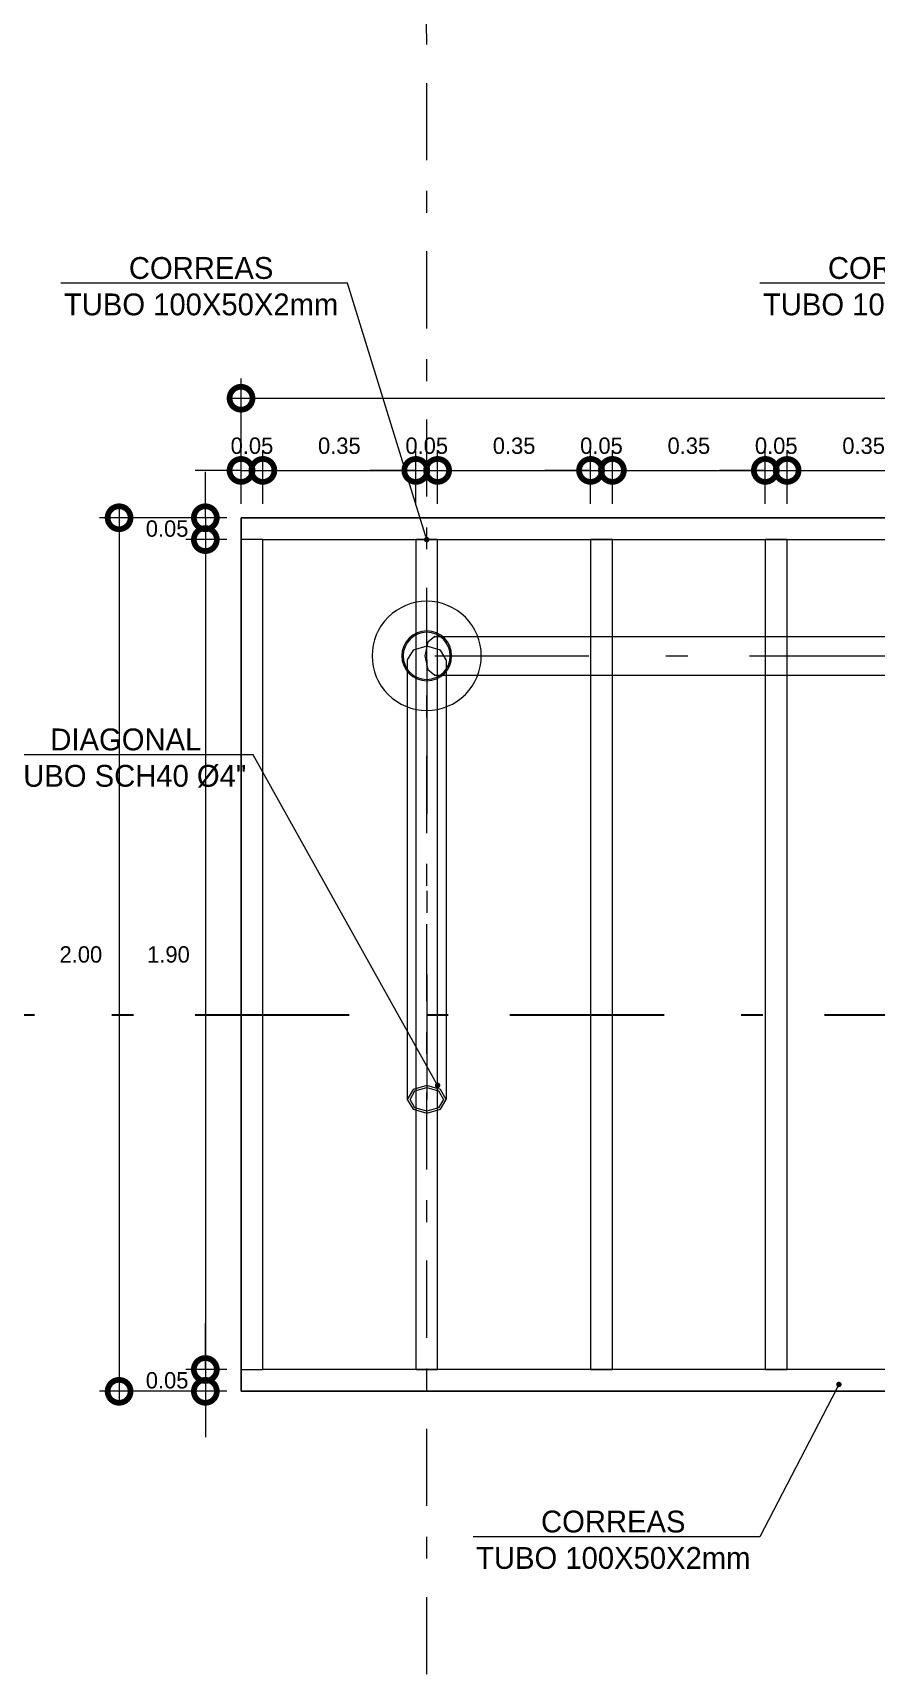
# Model space of a CAD drawing. Header units: metres. Extents: x -45.3 to -2.3, y -16.5 to 14.
# Drawn here: x -40.8 to -36.94, y 1.68 to 9.19 of the extents above; entities that cross this region are included whole.
import ezdxf
from ezdxf import colors
from ezdxf.entities.mleader import LeaderData, LeaderLine
from ezdxf.math import Vec2, Vec3

# ---------------------------------------------------------------- set-up
doc = ezdxf.new("R2010")
doc.units = ezdxf.units.M
doc.header["$MEASUREMENT"] = 0
for name, pattern in [('Dot & Dashed', [0.670278, 0.352778, -0.176389, 0, -0.141111]), ('Punto & Raya', [0.335139, 0.176389, -0.088194, 0, -0.070556]), ('Punto & Rayas', [0.670278, 0.352778, -0.176389, 0, -0.141111])]:
    doc.linetypes.add(name, pattern=pattern)
for name, color, linetype, lineweight in [('0_Pluma_Nº__1', 7, 'Continuous', 13), ('ARQ _ Elementos 2D_Pluma_Nº__1', 7, 'Continuous', 5), ('cotas', 7, 'Continuous', 5), ('EST _ Columnas_Pluma_Nº__20', 7, 'Continuous', 5), ('EST _ Losas_Pluma_Nº__10', 132, 'Continuous', 15), ('INT _ Mobiliario_Pluma_Nº__69', 40, 'Continuous', 0), ('INT _ Mobiliario_Pluma_Nº__90', 70, 'Continuous', 0)]:
    doc.layers.add(name, color=color, linetype=linetype, lineweight=lineweight)
doc.layers.add('INT _ Mobiliario', color=7, linetype='Continuous')
doc.layers.add('INT _ Mobiliario_Pluma_Nº__28', color=7, linetype='Continuous', lineweight=0, true_color=0x747474)
doc.styles.add('01COTAS', font='GOTHIC.TTF')
doc.dimstyles.new('Copy of detalles menores', dxfattribs={"dimscale": 1.5, "dimtxt": 0.025, "dimasz": 0.07, "dimexe": 0.03, "dimexo": 0.0215, "dimgap": 0.025, "dimtad": 2, "dimtih": 1, "dimtoh": 1, "dimzin": 1, "dimdsep": 46, "dimtxsty": 'Standard', "dimblk": 'DOTSMALL', "dimcen": 0, "dimdle": 0.0175, "dimclrd": 10, "dimclre": 10, "dimclrt": 3, "dimazin": 0, "dimtfac": 1, "dimtix": 1, "dimtmove": 0, "dimatfit": 2, "dimldrblk": 'OBLIQUE', "dimfxl": 1, "dimlwd": 5, "dimlwe": 5, "dimarcsym": 0})

# ---------------------------------------------------------------- blocks, each defined once
blk = doc.blocks.new('_DOTSMALL')
at = {"color": 0, "linetype": 'ByBlock', "const_width": 0.5}
blk.add_lwpolyline([(-0.0625, 0, 1), (0.0625, 0, 1)], format="xyb", close=True, dxfattribs=at)
blk = doc.blocks.new('*D89')
at = {"layer": 'cotas', "color": 10, "lineweight": 5, "transparency": 16777216}
for p, q in [((-38.1195, 8.457), (-38.1195, 8.7434)), ((-30.0695, 8.457), (-30.0695, 8.7434)), ((-38.1457, 8.6984), (-30.0432, 8.6984))]:
    blk.add_line(p, q, dxfattribs=at)
at = {"layer": 'Defpoints', "color": 0, "transparency": 16777216}
for p in [(-30.0695, 8.6984), (-38.1195, 8.4248), (-30.0695, 8.4248)]:
    blk.add_point(p, dxfattribs=at)
at = {"layer": 'cotas', "color": 10, "lineweight": 5, "transparency": 16777216, "xscale": 0.105, "yscale": 0.105, "zscale": 0.105, "rotation": 180}
blk.add_blockref('_DOTSMALL', (-38.1195, 8.6984), dxfattribs=at)
at = {"layer": 'cotas', "color": 10, "lineweight": 5, "transparency": 16777216, "xscale": 0.105, "yscale": 0.105, "zscale": 0.105}
blk.add_blockref('_DOTSMALL', (-30.0695, 8.6984), dxfattribs=at)
at = {"layer": 'cotas', "color": 3, "transparency": 16777216, "insert": (-34.0992, 8.7546), "char_height": 0.0375, "attachment_point": 5}
blk.add_mtext('8.05', dxfattribs=at)
blk = doc.blocks.new('_Oblique')
at = {"color": 0, "linetype": 'ByBlock', "lineweight": -2}
blk.add_line((-0.5, -0.5), (0.5, 0.5), dxfattribs=at)
blk = doc.blocks.new('*D91')
at = {"layer": 'cotas', "color": 10, "lineweight": 5, "transparency": 16777216}
for p, q in [((-38.1195, 8.457), (-38.1195, 8.5782)), ((-38.0695, 8.457), (-38.0695, 8.5782)), ((-38.1195, 8.5332), (-38.2245, 8.5332)), ((-38.1195, 8.5332), (-38.0695, 8.5332)), ((-38.0695, 8.5332), (-37.9645, 8.5332))]:
    blk.add_line(p, q, dxfattribs=at)
at = {"layer": 'Defpoints', "color": 0, "transparency": 16777216}
for p in [(-38.0695, 8.5332), (-38.1195, 8.4248), (-38.0695, 8.4248)]:
    blk.add_point(p, dxfattribs=at)
at = {"layer": 'cotas', "color": 10, "lineweight": 5, "transparency": 16777216, "xscale": 0.105, "yscale": 0.105, "zscale": 0.105}
blk.add_blockref('_DOTSMALL', (-38.1195, 8.5332), dxfattribs=at)
at = {"layer": 'cotas', "color": 10, "lineweight": 5, "transparency": 16777216, "xscale": 0.105, "yscale": 0.105, "zscale": 0.105, "rotation": 180}
blk.add_blockref('_DOTSMALL', (-38.0695, 8.5332), dxfattribs=at)
at = {"layer": 'cotas', "color": 3, "transparency": 16777216, "insert": (-38.0945, 8.5895), "char_height": 0.0375, "attachment_point": 5}
blk.add_mtext('0.05', dxfattribs=at)
blk = doc.blocks.new('*D92')
at = {"layer": 'cotas', "color": 10, "lineweight": 5, "transparency": 16777216}
for p, q in [((-38.0695, 8.457), (-38.0695, 8.5782)), ((-37.7195, 8.457), (-37.7195, 8.5782)), ((-38.0957, 8.5332), (-37.6932, 8.5332))]:
    blk.add_line(p, q, dxfattribs=at)
at = {"layer": 'Defpoints', "color": 0, "transparency": 16777216}
for p in [(-37.7195, 8.5332), (-38.0695, 8.4248), (-37.7195, 8.4248)]:
    blk.add_point(p, dxfattribs=at)
at = {"layer": 'cotas', "color": 10, "lineweight": 5, "transparency": 16777216, "xscale": 0.105, "yscale": 0.105, "zscale": 0.105, "rotation": 180}
blk.add_blockref('_DOTSMALL', (-38.0695, 8.5332), dxfattribs=at)
at = {"layer": 'cotas', "color": 10, "lineweight": 5, "transparency": 16777216, "xscale": 0.105, "yscale": 0.105, "zscale": 0.105}
blk.add_blockref('_DOTSMALL', (-37.7195, 8.5332), dxfattribs=at)
at = {"layer": 'cotas', "color": 3, "transparency": 16777216, "insert": (-37.8945, 8.5895), "char_height": 0.0375, "attachment_point": 5}
blk.add_mtext('0.35', dxfattribs=at)
blk = doc.blocks.new('*D93')
at = {"layer": 'cotas', "color": 10, "lineweight": 5, "transparency": 16777216}
for p, q in [((-37.7195, 8.457), (-37.7195, 8.5782)), ((-37.6695, 8.457), (-37.6695, 8.5782)), ((-37.7195, 8.5332), (-37.8245, 8.5332)), ((-37.7195, 8.5332), (-37.6695, 8.5332)), ((-37.6695, 8.5332), (-37.5645, 8.5332))]:
    blk.add_line(p, q, dxfattribs=at)
at = {"layer": 'Defpoints', "color": 0, "transparency": 16777216}
for p in [(-37.6695, 8.5332), (-37.7195, 8.4248), (-37.6695, 8.4248)]:
    blk.add_point(p, dxfattribs=at)
at = {"layer": 'cotas', "color": 10, "lineweight": 5, "transparency": 16777216, "xscale": 0.105, "yscale": 0.105, "zscale": 0.105}
blk.add_blockref('_DOTSMALL', (-37.7195, 8.5332), dxfattribs=at)
at = {"layer": 'cotas', "color": 10, "lineweight": 5, "transparency": 16777216, "xscale": 0.105, "yscale": 0.105, "zscale": 0.105, "rotation": 180}
blk.add_blockref('_DOTSMALL', (-37.6695, 8.5332), dxfattribs=at)
at = {"layer": 'cotas', "color": 3, "transparency": 16777216, "insert": (-37.6945, 8.5895), "char_height": 0.0375, "attachment_point": 5}
blk.add_mtext('0.05', dxfattribs=at)
blk = doc.blocks.new('*D94')
at = {"layer": 'cotas', "color": 10, "lineweight": 5, "transparency": 16777216}
for p, q in [((-37.6695, 8.457), (-37.6695, 8.5782)), ((-37.3195, 8.457), (-37.3195, 8.5782)), ((-37.6957, 8.5332), (-37.2932, 8.5332))]:
    blk.add_line(p, q, dxfattribs=at)
at = {"layer": 'Defpoints', "color": 0, "transparency": 16777216}
for p in [(-37.3195, 8.5332), (-37.6695, 8.4248), (-37.3195, 8.4248)]:
    blk.add_point(p, dxfattribs=at)
at = {"layer": 'cotas', "color": 10, "lineweight": 5, "transparency": 16777216, "xscale": 0.105, "yscale": 0.105, "zscale": 0.105, "rotation": 180}
blk.add_blockref('_DOTSMALL', (-37.6695, 8.5332), dxfattribs=at)
at = {"layer": 'cotas', "color": 10, "lineweight": 5, "transparency": 16777216, "xscale": 0.105, "yscale": 0.105, "zscale": 0.105}
blk.add_blockref('_DOTSMALL', (-37.3195, 8.5332), dxfattribs=at)
at = {"layer": 'cotas', "color": 3, "transparency": 16777216, "insert": (-37.4945, 8.5895), "char_height": 0.0375, "attachment_point": 5}
blk.add_mtext('0.35', dxfattribs=at)
blk = doc.blocks.new('*D95')
at = {"layer": 'cotas', "color": 10, "lineweight": 5, "transparency": 16777216}
for p, q in [((-37.3195, 8.457), (-37.3195, 8.5782)), ((-37.2695, 8.457), (-37.2695, 8.5782)), ((-37.3195, 8.5332), (-37.4245, 8.5332)), ((-37.3195, 8.5332), (-37.2695, 8.5332)), ((-37.2695, 8.5332), (-37.1645, 8.5332))]:
    blk.add_line(p, q, dxfattribs=at)
at = {"layer": 'Defpoints', "color": 0, "transparency": 16777216}
for p in [(-37.2695, 8.5332), (-37.3195, 8.4248), (-37.2695, 8.4248)]:
    blk.add_point(p, dxfattribs=at)
at = {"layer": 'cotas', "color": 10, "lineweight": 5, "transparency": 16777216, "xscale": 0.105, "yscale": 0.105, "zscale": 0.105}
blk.add_blockref('_DOTSMALL', (-37.3195, 8.5332), dxfattribs=at)
at = {"layer": 'cotas', "color": 10, "lineweight": 5, "transparency": 16777216, "xscale": 0.105, "yscale": 0.105, "zscale": 0.105, "rotation": 180}
blk.add_blockref('_DOTSMALL', (-37.2695, 8.5332), dxfattribs=at)
at = {"layer": 'cotas', "color": 3, "transparency": 16777216, "insert": (-37.2945, 8.5895), "char_height": 0.0375, "attachment_point": 5}
blk.add_mtext('0.05', dxfattribs=at)
blk = doc.blocks.new('*D96')
at = {"layer": 'cotas', "color": 10, "lineweight": 5, "transparency": 16777216}
for p, q in [((-37.2695, 8.457), (-37.2695, 8.5782)), ((-36.9195, 8.457), (-36.9195, 8.5782)), ((-37.2957, 8.5332), (-36.8932, 8.5332))]:
    blk.add_line(p, q, dxfattribs=at)
at = {"layer": 'Defpoints', "color": 0, "transparency": 16777216}
for p in [(-36.9195, 8.5332), (-37.2695, 8.4248), (-36.9195, 8.4248)]:
    blk.add_point(p, dxfattribs=at)
at = {"layer": 'cotas', "color": 10, "lineweight": 5, "transparency": 16777216, "xscale": 0.105, "yscale": 0.105, "zscale": 0.105, "rotation": 180}
blk.add_blockref('_DOTSMALL', (-37.2695, 8.5332), dxfattribs=at)
at = {"layer": 'cotas', "color": 10, "lineweight": 5, "transparency": 16777216, "xscale": 0.105, "yscale": 0.105, "zscale": 0.105}
blk.add_blockref('_DOTSMALL', (-36.9195, 8.5332), dxfattribs=at)
at = {"layer": 'cotas', "color": 3, "transparency": 16777216, "insert": (-37.0945, 8.5895), "char_height": 0.0375, "attachment_point": 5}
blk.add_mtext('0.35', dxfattribs=at)
blk = doc.blocks.new('*D97')
at = {"layer": 'cotas', "color": 10, "lineweight": 5, "transparency": 16777216}
for p, q in [((-36.9195, 8.457), (-36.9195, 8.5782)), ((-36.8695, 8.457), (-36.8695, 8.5782)), ((-36.9195, 8.5332), (-37.0245, 8.5332)), ((-36.9195, 8.5332), (-36.8695, 8.5332)), ((-36.8695, 8.5332), (-36.7645, 8.5332))]:
    blk.add_line(p, q, dxfattribs=at)
at = {"layer": 'Defpoints', "color": 0, "transparency": 16777216}
for p in [(-36.8695, 8.5332), (-36.9195, 8.4248), (-36.8695, 8.4248)]:
    blk.add_point(p, dxfattribs=at)
at = {"layer": 'cotas', "color": 10, "lineweight": 5, "transparency": 16777216, "xscale": 0.105, "yscale": 0.105, "zscale": 0.105}
blk.add_blockref('_DOTSMALL', (-36.9195, 8.5332), dxfattribs=at)
at = {"layer": 'cotas', "color": 10, "lineweight": 5, "transparency": 16777216, "xscale": 0.105, "yscale": 0.105, "zscale": 0.105, "rotation": 180}
blk.add_blockref('_DOTSMALL', (-36.8695, 8.5332), dxfattribs=at)
at = {"layer": 'cotas', "color": 3, "transparency": 16777216, "insert": (-36.8945, 8.5895), "char_height": 0.0375, "attachment_point": 5}
blk.add_mtext('0.05', dxfattribs=at)
blk = doc.blocks.new('*D98')
at = {"layer": 'cotas', "color": 10, "lineweight": 5, "transparency": 16777216}
for p, q in [((-36.8695, 8.457), (-36.8695, 8.5782)), ((-36.5195, 8.457), (-36.5195, 8.5782)), ((-36.8957, 8.5332), (-36.4932, 8.5332))]:
    blk.add_line(p, q, dxfattribs=at)
at = {"layer": 'Defpoints', "color": 0, "transparency": 16777216}
for p in [(-36.5195, 8.5332), (-36.8695, 8.4248), (-36.5195, 8.4248)]:
    blk.add_point(p, dxfattribs=at)
at = {"layer": 'cotas', "color": 10, "lineweight": 5, "transparency": 16777216, "xscale": 0.105, "yscale": 0.105, "zscale": 0.105, "rotation": 180}
blk.add_blockref('_DOTSMALL', (-36.8695, 8.5332), dxfattribs=at)
at = {"layer": 'cotas', "color": 10, "lineweight": 5, "transparency": 16777216, "xscale": 0.105, "yscale": 0.105, "zscale": 0.105}
blk.add_blockref('_DOTSMALL', (-36.5195, 8.5332), dxfattribs=at)
at = {"layer": 'cotas', "color": 3, "transparency": 16777216, "insert": (-36.6945, 8.5895), "char_height": 0.0375, "attachment_point": 5}
blk.add_mtext('0.35', dxfattribs=at)
blk = doc.blocks.new('*D132')
at = {"layer": 'cotas', "color": 10, "lineweight": 5, "transparency": 16777216}
for p, q in [((-38.2012, 8.4248), (-38.2012, 8.5298)), ((-38.1517, 8.4248), (-38.2462, 8.4248)), ((-38.2012, 8.4248), (-38.2012, 8.3748)), ((-38.1517, 8.3748), (-38.2462, 8.3748)), ((-38.2012, 8.3748), (-38.2012, 8.2698))]:
    blk.add_line(p, q, dxfattribs=at)
at = {"layer": 'Defpoints', "color": 0, "transparency": 16777216}
for p in [(-38.1195, 8.4248), (-38.2012, 8.3748), (-38.1195, 8.3748)]:
    blk.add_point(p, dxfattribs=at)
at = {"layer": 'cotas', "color": 10, "lineweight": 5, "transparency": 16777216, "xscale": 0.105, "yscale": 0.105, "zscale": 0.105}
for p, rotation in [((-38.2012, 8.4248), 270), ((-38.2012, 8.3748), 90)]:
    blk.add_blockref('_DOTSMALL', p, dxfattribs=dict(at, rotation=rotation))
at = {"layer": 'cotas', "color": 3, "transparency": 16777216, "insert": (-38.2887, 8.3998), "char_height": 0.0375, "attachment_point": 5}
blk.add_mtext('0.05', dxfattribs=at)
blk = doc.blocks.new('*D133')
at = {"layer": 'cotas', "color": 10, "lineweight": 5, "transparency": 16777216}
for p, q in [((-38.2012, 8.401), (-38.2012, 6.4485)), ((-38.1517, 8.3748), (-38.2462, 8.3748)), ((-38.1517, 6.4748), (-38.2462, 6.4748))]:
    blk.add_line(p, q, dxfattribs=at)
at = {"layer": 'Defpoints', "color": 0, "transparency": 16777216}
for p in [(-38.1195, 8.3748), (-38.2012, 6.4748), (-38.1195, 6.4748)]:
    blk.add_point(p, dxfattribs=at)
at = {"layer": 'cotas', "color": 10, "lineweight": 5, "transparency": 16777216, "xscale": 0.105, "yscale": 0.105, "zscale": 0.105}
for p, rotation in [((-38.2012, 8.3748), 90), ((-38.2012, 6.4748), 270)]:
    blk.add_blockref('_DOTSMALL', p, dxfattribs=dict(at, rotation=rotation))
at = {"layer": 'cotas', "color": 3, "transparency": 16777216, "insert": (-38.2856, 7.4248), "char_height": 0.0375, "attachment_point": 5}
blk.add_mtext('1.90', dxfattribs=at)
blk = doc.blocks.new('*D134')
at = {"layer": 'cotas', "color": 10, "lineweight": 5, "transparency": 16777216}
for p, q in [((-38.2012, 6.4748), (-38.2012, 6.5798)), ((-38.1517, 6.4748), (-38.2462, 6.4748)), ((-38.2012, 6.4748), (-38.2012, 6.4248)), ((-38.1517, 6.4248), (-38.2462, 6.4248)), ((-38.2012, 6.4248), (-38.2012, 6.3198))]:
    blk.add_line(p, q, dxfattribs=at)
at = {"layer": 'Defpoints', "color": 0, "transparency": 16777216}
for p in [(-38.1195, 6.4748), (-38.2012, 6.4248), (-38.1195, 6.4248)]:
    blk.add_point(p, dxfattribs=at)
at = {"layer": 'cotas', "color": 10, "lineweight": 5, "transparency": 16777216, "xscale": 0.105, "yscale": 0.105, "zscale": 0.105}
for p, rotation in [((-38.2012, 6.4748), 270), ((-38.2012, 6.4248), 90)]:
    blk.add_blockref('_DOTSMALL', p, dxfattribs=dict(at, rotation=rotation))
at = {"layer": 'cotas', "color": 3, "transparency": 16777216, "insert": (-38.2887, 6.4498), "char_height": 0.0375, "attachment_point": 5}
blk.add_mtext('0.05', dxfattribs=at)
blk = doc.blocks.new('_DOT')
at = {"color": 0, "linetype": 'ByBlock', "lineweight": -2}
blk.add_line((-0.5, 0), (-1, 0), dxfattribs=at)
at = {"color": 0, "linetype": 'ByBlock', "const_width": 0.5}
blk.add_lwpolyline([(-0.25, 0, 1), (0.25, 0, 1)], format="xyb", close=True, dxfattribs=at)
blk = doc.blocks.new('*D138')
at = {"layer": 'cotas', "color": 10, "lineweight": 5, "transparency": 16777216}
for p, q in [((-38.1517, 8.4248), (-38.4436, 8.4248)), ((-38.3986, 8.451), (-38.3986, 6.3985)), ((-38.1517, 6.4248), (-38.4436, 6.4248))]:
    blk.add_line(p, q, dxfattribs=at)
at = {"layer": 'Defpoints', "color": 0, "transparency": 16777216}
for p in [(-38.1195, 8.4248), (-38.3986, 6.4248), (-38.1195, 6.4248)]:
    blk.add_point(p, dxfattribs=at)
at = {"layer": 'cotas', "color": 10, "lineweight": 5, "transparency": 16777216, "xscale": 0.105, "yscale": 0.105, "zscale": 0.105}
for p, rotation in [((-38.3986, 8.4248), 90), ((-38.3986, 6.4248), 270)]:
    blk.add_blockref('_DOTSMALL', p, dxfattribs=dict(at, rotation=rotation))
at = {"layer": 'cotas', "color": 3, "transparency": 16777216, "insert": (-38.4861, 7.4248), "char_height": 0.0375, "attachment_point": 5}
blk.add_mtext('2.00', dxfattribs=at)
blk = doc.blocks.new('A$Ce84efcfd')
at = {"layer": 'INT _ Mobiliario', "linetype": 'Continuous', "lineweight": 0, "true_color": 0xffffff}
h = blk.add_hatch(dxfattribs=at)
h.set_pattern_fill('ACERO', style=0, pattern_type=2)
h.set_pattern_definition([(45, (25.0414, -6.7163), (-0.159099, 0.159099), []), (45, (24.98837, -6.66327), (-0.159099, 0.159099), [])])
h.paths.add_polyline_path([(1.5732, 2.3469, 1), (1.4589, 2.3469, 1)])
h.paths.add_polyline_path([(1.57, 2.3469, -1), (1.4621, 2.3469, -1)], flags=0)
at = {"color": 1, "linetype": 'Dot & Dashed', "lineweight": 30}
blk.add_lwpolyline([(0.2659, 1.5249), (10.1944, 1.5249)], dxfattribs=at)
at = {"layer": '0_Pluma_Nº__1', "color": 251, "linetype": 'Punto & Raya', "true_color": 0x626364}
blk.add_line((1.5163, 0.0156), (1.5159, 4.7094), dxfattribs=at)
at = {"layer": 'ARQ _ Elementos 2D_Pluma_Nº__1', "color": 7, "linetype": 'Continuous', "lineweight": 5}
for points in [[(1.0911, 2.6631), (9.1411, 2.6631), (9.1411, 0.6631), (1.0911, 0.6631)], [(1.0911, 0.7131), (1.1411, 0.7131), (1.1411, 2.6131), (1.0911, 2.6131)], [(1.1411, 2.6131), (9.0911, 2.6131), (9.0911, 0.7131), (1.1411, 0.7131)], [(1.4911, 0.7131), (1.5411, 0.7131), (1.5411, 2.6131), (1.4911, 2.6131)], [(1.8911, 0.7131), (1.9411, 0.7131), (1.9411, 2.6131), (1.8911, 2.6131)], [(2.2911, 0.7131), (2.3411, 0.7131), (2.3411, 2.6131), (2.2911, 2.6131)]]:
    blk.add_lwpolyline(points, close=True, dxfattribs=at)
blk.add_lwpolyline([(1.1411, 0.7131), (1.1411, 2.6131)], dxfattribs=at)
at = {"layer": 'EST _ Columnas_Pluma_Nº__20', "color": 7, "linetype": 'Continuous', "lineweight": 5, "flags": 128}
blk.add_lwpolyline([(1.3911, 2.3469, 0.414214), (1.5161, 2.2219, 0.414214), (1.6411, 2.3469, 0.414214), (1.5161, 2.4719, 0.414214)], format="xyb", close=True, dxfattribs=at)
at = {"layer": 'EST _ Losas_Pluma_Nº__10', "color": 123, "linetype": 'Continuous', "lineweight": 15, "true_color": 0x4abda8, "flags": 128}
for points in [[(1.0911, 0.6631), (9.1411, 0.6631), (9.1411, 2.6631), (1.0911, 2.6631)], [(1.1411, 2.6131), (1.4911, 2.6131), (1.4911, 0.7131), (1.1411, 0.7131)], [(1.5411, 0.7131), (1.5411, 2.6131), (1.8911, 2.6131), (1.8911, 0.7131)], [(1.9411, 0.7131), (1.9411, 2.6131), (2.2911, 2.6131), (2.2911, 0.7131)], [(2.3411, 0.7131), (2.3411, 2.6131), (2.6911, 2.6131), (2.6911, 0.7131)]]:
    blk.add_lwpolyline(points, close=True, dxfattribs=at)
at = {"layer": 'INT _ Mobiliario_Pluma_Nº__28', "color": 8, "linetype": 'Continuous', "lineweight": 0, "true_color": 0x747474}
for radius, start, end in [(0.0571, 0, 180), (0.0539, 0, 180), (0.0571, 180, 0), (0.0539, 180, 0)]:
    blk.add_arc((1.5161, 2.3469), radius, start, end, dxfattribs=at)
at = {"layer": 'INT _ Mobiliario_Pluma_Nº__69', "color": 40, "linetype": 'Punto & Rayas', "lineweight": 0}
for p, q in [((1.5161, 2.338), (1.5161, 1.3316)), ((1.5343, 2.3469), (5.1157, 2.3469))]:
    blk.add_line(p, q, dxfattribs=at)
at = {"layer": 'INT _ Mobiliario_Pluma_Nº__90', "linetype": 'Continuous', "lineweight": 0}
for p, q in [((1.5161, 2.3694), (1.4847, 2.3602)), ((1.5186, 2.3784), (1.5121, 2.3469)), ((1.5475, 2.3602), (1.5161, 2.3694)), ((1.5343, 2.3914), (1.5186, 2.3784)), ((1.5343, 2.3914), (5.1157, 2.3914)), ((1.4847, 2.3602), (1.4716, 2.338)), ((1.4716, 2.338), (1.4716, 1.3316)), ((1.5121, 2.3469), (1.5186, 2.3155)), ((1.5605, 2.338), (1.5475, 2.3602)), ((1.5605, 2.338), (1.5605, 1.3316)), ((1.5186, 2.3155), (1.5343, 2.3025)), ((1.5343, 2.3025), (5.1157, 2.3025)), ((1.4847, 1.3538), (1.4716, 1.3316)), ((1.5161, 1.363), (1.4847, 1.3538)), ((1.4891, 1.3507), (1.5161, 1.3586)), ((1.5475, 1.3538), (1.5161, 1.363)), ((1.5161, 1.3586), (1.5431, 1.3507)), ((1.5605, 1.3316), (1.5475, 1.3538)), ((1.4716, 1.3316), (1.4847, 1.3094)), ((1.4779, 1.3316), (1.4891, 1.3507)), ((1.4891, 1.3125), (1.4779, 1.3316)), ((1.5431, 1.3507), (1.5542, 1.3316)), ((1.5542, 1.3316), (1.5431, 1.3125)), ((1.5475, 1.3094), (1.5605, 1.3316)), ((1.4847, 1.3094), (1.5161, 1.3002)), ((1.5161, 1.3046), (1.4891, 1.3125)), ((1.5431, 1.3125), (1.5161, 1.3046)), ((1.5161, 1.3002), (1.5475, 1.3094))]:
    blk.add_line(p, q, dxfattribs=at)
at = {"layer": 'cotas'}
dim = blk.add_linear_dim(base=(9.1411, 2.9367), p1=(1.0911, 2.6631), p2=(9.1411, 2.6631), dimstyle='Copy of detalles menores', dxfattribs=at)
dim.commit()
dim.dimension.update_dxf_attribs({"geometry": '*D89', "text_midpoint": (5.1114, 2.9367), "dimtype": 128, "insert": (39.2106, -5.7617)})
for base, p1, p2, picture, middle in [((1.1411, 2.7715), (1.0911, 2.6631), (1.1411, 2.6631), '*D91', (1.1161, 2.8278)), ((1.4911, 2.7715), (1.1411, 2.6631), (1.4911, 2.6631), '*D92', (1.3161, 2.8278)), ((1.5411, 2.7715), (1.4911, 2.6631), (1.5411, 2.6631), '*D93', (1.5161, 2.8278)), ((1.8911, 2.7715), (1.5411, 2.6631), (1.8911, 2.6631), '*D94', (1.7161, 2.8278)), ((1.9411, 2.7715), (1.8911, 2.6631), (1.9411, 2.6631), '*D95', (1.9161, 2.8278)), ((2.2911, 2.7715), (1.9411, 2.6631), (2.2911, 2.6631), '*D96', (2.1161, 2.8278)), ((2.3411, 2.7715), (2.2911, 2.6631), (2.3411, 2.6631), '*D97', (2.3161, 2.8278)), ((2.6911, 2.7715), (2.3411, 2.6631), (2.6911, 2.6631), '*D98', (2.5161, 2.8278))]:
    dim = blk.add_linear_dim(base=base, p1=p1, p2=p2, dimstyle='Copy of detalles menores', dxfattribs=at)
    dim.commit()
    dim.dimension.update_dxf_attribs({"geometry": picture, "text_midpoint": middle, "insert": (39.2106, -5.7617)})
for base, p1, p2, picture, middle in [((1.0094, 2.6131), (1.0911, 2.6631), (1.0911, 2.6131), '*D132', (0.9219, 2.6381)), ((1.0094, 0.7131), (1.0911, 2.6131), (1.0911, 0.7131), '*D133', (0.925, 1.6631)), ((1.0094, 0.6631), (1.0911, 0.7131), (1.0911, 0.6631), '*D134', (0.9219, 0.6881))]:
    dim = blk.add_linear_dim(base=base, p1=p1, p2=p2, angle=90, dimstyle='Copy of detalles menores', dxfattribs=at)
    dim.commit()
    dim.dimension.update_dxf_attribs({"geometry": picture, "text_midpoint": middle, "insert": (39.2106, -5.7617)})
dim = blk.add_aligned_dim(p1=(1.0911, 2.6631), p2=(1.0911, 0.6631), distance=-0.2791, dimstyle='Copy of detalles menores', dxfattribs=at)
dim.commit()
dim.dimension.update_dxf_attribs({"geometry": '*D138', "text_midpoint": (0.7245, 1.6631), "insert": (39.2106, -5.7617)})
at = {"ltscale": 650}
ml = blk.add_multileader_mtext('Standard', dxfattribs=at)
ml.set_content('CORREAS\\PTUBO 100X50X2mm', color=256, style='01COTAS')
ml.set_leader_properties(color=1, lineweight=9)
ml.set_arrow_properties(name='DOT')
ml.build(insert=Vec2(0, 0))
ml.multileader.update_dxf_attribs({"text_left_attachment_type": 6, "text_right_attachment_type": 6, "dogleg_length": 0.0685, "arrow_head_size": 0.0125})
ctx = ml.context
ctx.base_point, ctx.char_height, ctx.arrow_head_size, ctx.landing_gap_size, ctx.plane_origin = Vec3(0.6814, 3.1999), 0.05, 0.0125, 0.00025, Vec3(0.8869, 3.9746)
ctx.left_attachment, ctx.right_attachment, ctx.text_align_type = 6, 6, 1
notes = []
notes.append((ctx, [(1, (1, 1, 0), (1.335, 3.1999), (-1, 0), 0.0171, [(1, [(1.5161, 2.6131)], 0, [])])]))
ctx.mtext.insert, ctx.mtext.width, ctx.mtext.alignment, ctx.mtext.flow_direction = Vec3(0.9997, 3.2599), 0.806958, 2, 5
ml = blk.add_multileader_mtext('Standard', dxfattribs=at)
ml.set_content('CORREAS\\PTUBO 100X50X2mm', color=256, style='01COTAS')
ml.set_leader_properties(color=1, lineweight=9)
ml.set_arrow_properties(name='DOT')
ml.build(insert=Vec2(0, 0))
ml.multileader.update_dxf_attribs({"text_left_attachment_type": 6, "text_right_attachment_type": 6, "dogleg_length": 0.0685, "arrow_head_size": 0.0125})
ctx = ml.context
ctx.base_point, ctx.char_height, ctx.arrow_head_size, ctx.landing_gap_size, ctx.plane_origin = Vec3(2.2814, 3.1999), 0.05, 0.0125, 0.00025, Vec3(2.4869, 3.9746)
ctx.left_attachment, ctx.right_attachment, ctx.text_align_type = 6, 6, 1
notes.append((ctx, [(1, (1, 1, 0), (2.935, 3.1999), (-1, 0), 0.0171, [(1, [(3.1161, 2.6131)], 0, [])])]))
ctx.mtext.insert, ctx.mtext.width, ctx.mtext.alignment, ctx.mtext.flow_direction = Vec3(2.5997, 3.2599), 0.806958, 2, 5
ml = blk.add_multileader_mtext('Standard', dxfattribs=at)
ml.set_content('DIAGONAL\\PTUBO SCH40 %%C4" ', color=256, style='01COTAS')
ml.set_leader_properties(color=1, lineweight=9)
ml.set_arrow_properties(name='DOT')
ml.build(insert=Vec2(0, 0))
ml.multileader.update_dxf_attribs({"text_left_attachment_type": 6, "text_right_attachment_type": 6, "dogleg_length": 0.0685, "arrow_head_size": 0.0125})
ctx = ml.context
ctx.base_point, ctx.char_height, ctx.arrow_head_size, ctx.landing_gap_size, ctx.plane_origin = Vec3(0.5532, 2.1206), 0.05, 0.0125, 0.00025, Vec3(0.4817, 2.6537)
ctx.left_attachment, ctx.right_attachment, ctx.text_align_type = 6, 6, 1
notes.append((ctx, [(1, (1, 1, 0), (1.1188, 2.1206), (-1, 0), 0.0171, [(1, [(1.5411, 1.3635)], 0, [])])]))
ctx.mtext.insert, ctx.mtext.width, ctx.mtext.alignment, ctx.mtext.flow_direction = Vec3(0.8274, 2.1806), 0.806958, 2, 5
ml = blk.add_multileader_mtext('Standard', dxfattribs=at)
ml.set_content('CORREAS\\PTUBO 100X50X2mm', color=256, style='01COTAS')
ml.set_leader_properties(color=1, lineweight=9)
ml.set_arrow_properties(name='DOT')
ml.build(insert=Vec2(0, 0))
ml.multileader.update_dxf_attribs({"text_left_attachment_type": 6, "text_right_attachment_type": 6, "dogleg_length": 0.0685, "arrow_head_size": 0.0125})
ctx = ml.context
ctx.base_point, ctx.char_height, ctx.arrow_head_size, ctx.landing_gap_size, ctx.plane_origin = Vec3(1.6249, 0.33), 0.05, 0.0125, 0.00025, Vec3(1.8304, 1.1047)
ctx.left_attachment, ctx.right_attachment, ctx.text_align_type = 6, 6, 1
notes.append((ctx, [(1, (1, 1, 0), (2.2785, 0.33), (-1, 0), 0.0171, [(1, [(2.4595, 0.6788)], 0, [])])]))
ctx.mtext.insert, ctx.mtext.width, ctx.mtext.alignment, ctx.mtext.flow_direction = Vec3(1.9431, 0.39), 0.806958, 2, 5
for ctx, leaders in notes:
    for number, flags, end, landing, length, lines in leaders:
        leader = LeaderData()
        leader.index, (leader.has_last_leader_line, leader.has_dogleg_vector, leader.attachment_direction) = number, flags
        leader.last_leader_point, leader.dogleg_vector, leader.dogleg_length = Vec3(end), Vec3(landing), length
        for number, points, colour, breaks in lines:
            line = LeaderLine()
            line.index, line.vertices, line.color, line.breaks = number, Vec3.list(points), colors.encode_raw_color(colour), breaks
            leader.lines.append(line)
        ctx.leaders.append(leader)

msp = doc.modelspace()

# ---------------------------------------------------------------- block references
at = {"xscale": 2, "yscale": 2, "zscale": 2}
msp.add_blockref('A$Ce84efcfd', (-42.0284, 1.6463), dxfattribs=at)

doc.saveas('drawing.dxf')
